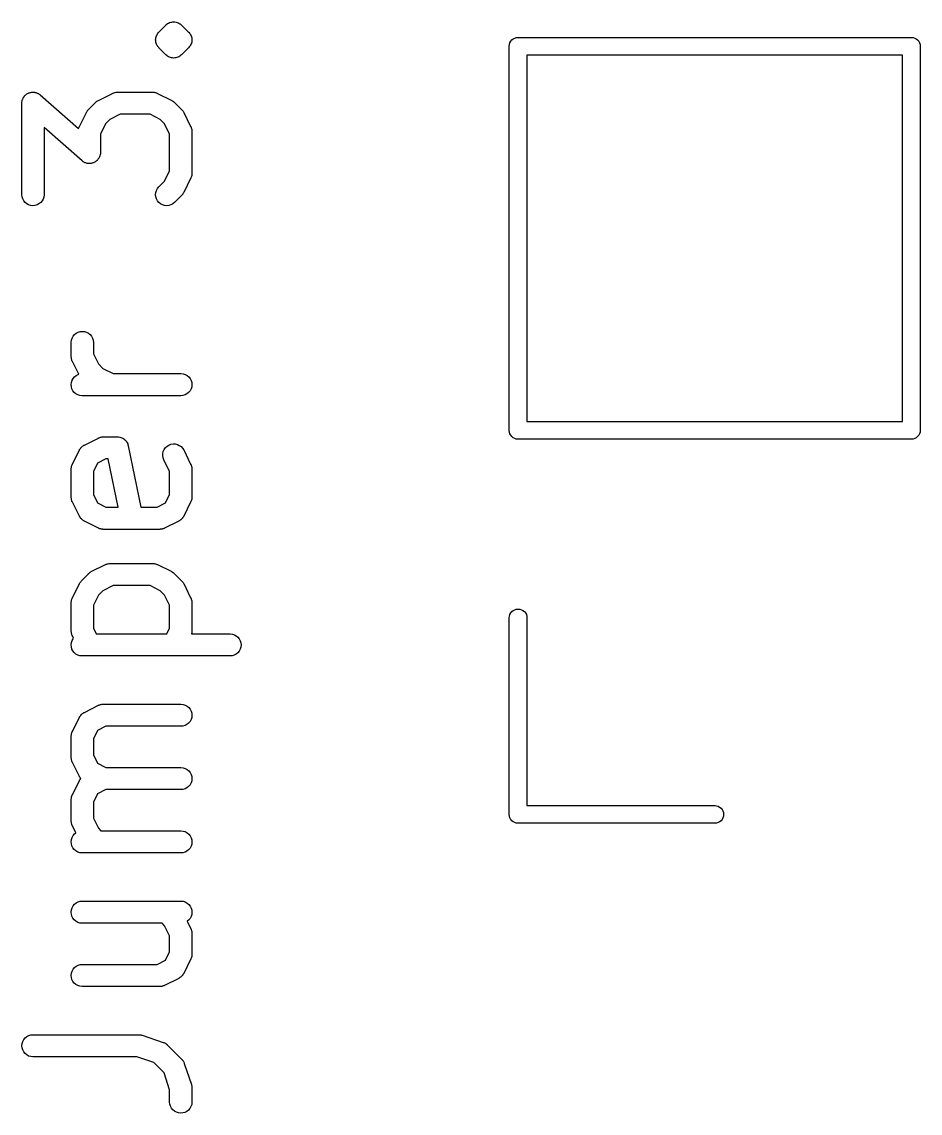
# Model space of a CAD drawing. Extents: x 108.9 to 171.3, y -114.4 to -56.8.
# Drawn here: x 122.06 to 128.14, y -75.74 to -68.35 of the extents above; entities that cross this region are included whole.
import ezdxf

# ---------------------------------------------------------------- set-up
doc = ezdxf.new("R2010")
doc.units = 0
doc.header["$MEASUREMENT"] = 0
doc.layers.add('BLACK', color=7, linetype='CONTINUOUS')

msp = doc.modelspace()

# ---------------------------------------------------------------- linework, layer by layer
at = {"layer": 'BLACK', "linetype": 'CONTINUOUS'}
for p, q in [((122.986, -68.4241), (123.034, -68.3765)), ((123.034, -68.3758), (123.04, -68.3714)), ((123.034, -68.3761), (123.034, -68.3758)), ((123.034, -68.3765), (123.034, -68.3761)), ((123.034, -68.3761), (123.034, -68.3761)), ((123.034, -68.3761), (123.034, -68.3761)), ((123.04, -68.3714), (123.045, -68.3669)), ((123.045, -68.3669), (123.046, -68.3668)), ((123.046, -68.3666), (123.052, -68.3634)), ((123.046, -68.3668), (123.046, -68.3666)), ((123.052, -68.3634), (123.058, -68.3601)), ((123.058, -68.3601), (123.059, -68.36)), ((123.059, -68.3599), (123.066, -68.3579)), ((123.059, -68.36), (123.059, -68.3599)), ((123.066, -68.3579), (123.072, -68.3559)), ((123.072, -68.3559), (123.073, -68.3559)), ((123.073, -68.3558), (123.08, -68.3552)), ((123.073, -68.3559), (123.073, -68.3558)), ((123.08, -68.3552), (123.087, -68.3545)), ((123.087, -68.3546), (123.088, -68.3545)), ((123.087, -68.3545), (123.087, -68.3546)), ((123.088, -68.3545), (123.094, -68.3553)), ((123.094, -68.3553), (123.102, -68.356)), ((123.102, -68.356), (123.102, -68.3561)), ((123.102, -68.3561), (123.102, -68.3561)), ((123.102, -68.3561), (123.109, -68.3582)), ((123.109, -68.3582), (123.116, -68.3603)), ((123.116, -68.3603), (123.116, -68.3604)), ((123.116, -68.3604), (123.116, -68.3605)), ((123.116, -68.3605), (123.122, -68.3638)), ((123.122, -68.3638), (123.128, -68.3672)), ((123.128, -68.3672), (123.129, -68.3674)), ((123.129, -68.3674), (123.129, -68.3675)), ((123.129, -68.3675), (123.134, -68.372)), ((123.134, -68.372), (123.14, -68.3765)), ((123.14, -68.3765), (123.187, -68.4241)), ((122.964, -68.4764), (122.965, -68.4693)), ((122.964, -68.4765), (122.964, -68.4764)), ((122.964, -68.4766), (122.964, -68.4765)), ((122.964, -68.4767), (122.964, -68.4766)), ((122.964, -68.4769), (122.964, -68.4767)), ((122.965, -68.4839), (122.964, -68.4769)), ((122.965, -68.4693), (122.966, -68.4623)), ((122.965, -68.4909), (122.965, -68.4839)), ((122.966, -68.4618), (122.968, -68.4551)), ((122.966, -68.4619), (122.966, -68.4618)), ((122.966, -68.4621), (122.966, -68.4619)), ((122.966, -68.4622), (122.966, -68.4621)), ((122.966, -68.4623), (122.966, -68.4622)), ((122.968, -68.4551), (122.97, -68.4483)), ((122.97, -68.4478), (122.974, -68.4416)), ((122.97, -68.448), (122.97, -68.4478)), ((122.97, -68.4481), (122.97, -68.448)), ((122.97, -68.4482), (122.97, -68.4481)), ((122.97, -68.4483), (122.97, -68.4482)), ((122.974, -68.4416), (122.977, -68.4354)), ((122.977, -68.435), (122.982, -68.4295)), ((122.977, -68.4351), (122.977, -68.435)), ((122.977, -68.4352), (122.977, -68.4351)), ((122.977, -68.4353), (122.977, -68.4352)), ((122.977, -68.4354), (122.977, -68.4353)), ((122.982, -68.4295), (122.986, -68.4241)), ((123.187, -68.4241), (123.188, -68.4245)), ((123.188, -68.4245), (123.188, -68.4245)), ((123.188, -68.4245), (123.188, -68.4245)), ((123.188, -68.4245), (123.188, -68.4247)), ((123.188, -68.4247), (123.188, -68.4247)), ((123.188, -68.4247), (123.188, -68.4247)), ((123.188, -68.4247), (123.188, -68.4249)), ((123.188, -68.4249), (123.193, -68.4304)), ((123.193, -68.4304), (123.197, -68.4359)), ((123.197, -68.4359), (123.197, -68.436)), ((123.197, -68.436), (123.197, -68.4361)), ((123.197, -68.4361), (123.197, -68.4362)), ((123.197, -68.4362), (123.197, -68.4363)), ((123.197, -68.4363), (123.201, -68.4426)), ((123.201, -68.4426), (123.204, -68.4488)), ((123.204, -68.4488), (123.204, -68.4489)), ((123.204, -68.4489), (123.204, -68.449)), ((123.204, -68.449), (123.204, -68.4492)), ((123.204, -68.4492), (123.204, -68.4493)), ((123.204, -68.4493), (123.206, -68.4561)), ((123.206, -68.4561), (123.208, -68.4628)), ((123.208, -68.4628), (123.208, -68.463)), ((123.208, -68.463), (123.208, -68.4631)), ((123.208, -68.4631), (123.208, -68.4632)), ((123.208, -68.4632), (123.208, -68.4633)), ((123.208, -68.4633), (123.209, -68.4704)), ((123.209, -68.4848), (123.208, -68.492)), ((123.209, -68.4704), (123.209, -68.4774)), ((123.209, -68.4774), (123.209, -68.4775)), ((123.209, -68.4775), (123.209, -68.4777)), ((123.209, -68.4777), (123.209, -68.4778)), ((123.209, -68.4778), (123.209, -68.4779)), ((123.209, -68.4779), (123.209, -68.4848)), ((125.36, -68.4969), (125.366, -68.4865)), ((125.366, -68.4865), (125.373, -68.4774)), ((125.373, -68.4774), (125.383, -68.4699)), ((125.383, -68.4699), (125.393, -68.4643)), ((125.393, -68.4643), (125.404, -68.4609)), ((125.404, -68.4609), (125.413, -68.46)), ((125.413, -68.46), (125.416, -68.4597)), ((125.413, -68.46), (125.413, -68.46)), ((125.416, -68.4597), (125.419, -68.46)), ((125.419, -68.46), (128.073, -68.46)), ((128.073, -68.46), (128.076, -68.4597)), ((128.076, -68.4597), (128.079, -68.46)), ((128.079, -68.46), (128.088, -68.4609)), ((128.088, -68.4609), (128.099, -68.4643)), ((128.099, -68.4643), (128.109, -68.4699)), ((128.109, -68.4699), (128.119, -68.4774)), ((128.119, -68.4774), (128.126, -68.4865)), ((128.126, -68.4865), (128.132, -68.4969)), ((122.965, -68.4911), (122.965, -68.4909)), ((122.965, -68.4912), (122.965, -68.4911)), ((122.966, -68.4913), (122.965, -68.4912)), ((122.966, -68.4915), (122.966, -68.4913)), ((122.968, -68.4982), (122.966, -68.4915)), ((122.97, -68.505), (122.968, -68.4982)), ((122.97, -68.5051), (122.97, -68.505)), ((122.97, -68.5052), (122.97, -68.5051)), ((122.97, -68.5054), (122.97, -68.5052)), ((122.97, -68.5055), (122.97, -68.5054)), ((122.973, -68.5118), (122.97, -68.5055)), ((122.976, -68.518), (122.973, -68.5118)), ((122.976, -68.5181), (122.976, -68.518)), ((122.976, -68.5182), (122.976, -68.5181)), ((122.976, -68.5183), (122.976, -68.5182)), ((122.977, -68.5184), (122.976, -68.5183)), ((122.981, -68.5239), (122.977, -68.5184)), ((122.985, -68.5294), (122.981, -68.5239)), ((122.986, -68.5296), (122.985, -68.5294)), ((122.986, -68.5298), (122.986, -68.5296)), ((122.986, -68.5296), (122.986, -68.5296)), ((122.986, -68.5296), (122.986, -68.5296)), ((122.986, -68.5302), (122.986, -68.5298)), ((122.986, -68.5298), (122.986, -68.5298)), ((122.986, -68.5298), (122.986, -68.5298)), ((123.034, -68.5778), (122.986, -68.5302)), ((123.187, -68.5302), (123.14, -68.5778)), ((123.192, -68.5247), (123.187, -68.5302)), ((123.196, -68.5193), (123.192, -68.5247)), ((123.197, -68.5191), (123.196, -68.5192)), ((123.196, -68.5192), (123.196, -68.5193)), ((123.2, -68.5126), (123.197, -68.5189)), ((123.197, -68.5189), (123.197, -68.519)), ((123.197, -68.519), (123.197, -68.5191)), ((123.203, -68.5064), (123.2, -68.5126)), ((123.204, -68.5062), (123.203, -68.5063)), ((123.203, -68.5063), (123.203, -68.5064)), ((123.206, -68.4992), (123.204, -68.506)), ((123.204, -68.506), (123.204, -68.5061)), ((123.204, -68.5061), (123.204, -68.5062)), ((123.208, -68.4925), (123.206, -68.499)), ((123.206, -68.499), (123.206, -68.4992)), ((123.208, -68.492), (123.208, -68.4921)), ((123.208, -68.4921), (123.208, -68.4922)), ((123.208, -68.4922), (123.208, -68.4924)), ((123.208, -68.4924), (123.208, -68.4925)), ((125.356, -68.52), (125.357, -68.5082)), ((125.356, -68.523), (125.356, -68.52)), ((125.356, -71.1171), (125.356, -68.523)), ((125.357, -68.5082), (125.36, -68.4969)), ((128.132, -68.4969), (128.135, -68.5082)), ((128.135, -68.5082), (128.136, -68.52)), ((128.136, -68.52), (128.136, -68.5229)), ((128.136, -68.5229), (128.136, -71.1171)), ((123.039, -68.5823), (123.034, -68.5778)), ((123.045, -68.5868), (123.039, -68.5823)), ((123.045, -68.5869), (123.045, -68.5868)), ((123.045, -68.5871), (123.045, -68.5869)), ((123.051, -68.5904), (123.045, -68.5871)), ((123.057, -68.5938), (123.051, -68.5904)), ((123.058, -68.5939), (123.057, -68.5938)), ((123.058, -68.594), (123.058, -68.5939)), ((123.065, -68.5961), (123.058, -68.594)), ((123.071, -68.5982), (123.065, -68.5961)), ((123.072, -68.5982), (123.071, -68.5982)), ((123.072, -68.5983), (123.072, -68.5982)), ((123.079, -68.599), (123.072, -68.5983)), ((123.086, -68.5998), (123.079, -68.599)), ((123.093, -68.5991), (123.086, -68.5998)), ((123.086, -68.5998), (123.086, -68.5997)), ((123.086, -68.5997), (123.086, -68.5998)), ((123.101, -68.5985), (123.093, -68.5991)), ((123.108, -68.5964), (123.101, -68.5984)), ((123.101, -68.5984), (123.101, -68.5984)), ((123.101, -68.5984), (123.101, -68.5985)), ((123.115, -68.5944), (123.108, -68.5964)), ((123.121, -68.5909), (123.115, -68.5942)), ((123.115, -68.5942), (123.115, -68.5943)), ((123.115, -68.5943), (123.115, -68.5944)), ((123.128, -68.5877), (123.121, -68.5909)), ((123.133, -68.583), (123.128, -68.5874)), ((123.128, -68.5874), (123.128, -68.5875)), ((123.128, -68.5875), (123.128, -68.5877)), ((123.139, -68.5785), (123.133, -68.583)), ((123.14, -68.5778), (123.139, -68.5782)), ((123.139, -68.5782), (123.139, -68.5782)), ((123.139, -68.5782), (123.139, -68.5782)), ((123.139, -68.5782), (123.139, -68.5785)), ((125.476, -68.58), (125.476, -71.06)), ((128.016, -68.58), (125.476, -68.58)), ((128.016, -71.06), (128.016, -68.58)), ((122.076, -68.8597), (122.078, -68.8559)), ((122.078, -68.8559), (122.08, -68.8541)), ((122.08, -68.8541), (122.082, -68.8521)), ((122.082, -68.8521), (122.086, -68.8492)), ((122.086, -68.8492), (122.089, -68.846)), ((122.089, -68.846), (122.091, -68.8446)), ((122.091, -68.8446), (122.093, -68.843)), ((122.093, -68.843), (122.097, -68.8408)), ((122.097, -68.8408), (122.101, -68.8383)), ((122.101, -68.8383), (122.104, -68.8374)), ((122.104, -68.8374), (122.106, -68.8362)), ((122.106, -68.8362), (122.111, -68.8348)), ((122.111, -68.8348), (122.115, -68.8332)), ((122.115, -68.8332), (122.118, -68.8328)), ((122.118, -68.8328), (122.12, -68.832)), ((122.12, -68.832), (122.125, -68.8316)), ((122.125, -68.8316), (122.13, -68.8309)), ((122.13, -68.8309), (122.132, -68.831)), ((122.132, -68.831), (122.135, -68.8307)), ((122.135, -68.8307), (122.14, -68.8312)), ((122.14, -68.8312), (122.144, -68.8314)), ((122.144, -68.8314), (122.147, -68.832)), ((122.147, -68.832), (122.149, -68.8322)), ((122.149, -68.8322), (122.154, -68.8336)), ((122.154, -68.8336), (122.159, -68.8347)), ((122.159, -68.8347), (122.161, -68.8358)), ((122.161, -68.8358), (122.163, -68.8366)), ((122.163, -68.8366), (122.168, -68.8388)), ((122.168, -68.8388), (122.172, -68.8408)), ((122.172, -68.8408), (122.174, -68.8423)), ((122.174, -68.8423), (122.176, -68.8435)), ((122.176, -68.8435), (122.18, -68.8465)), ((122.18, -68.8465), (122.184, -68.8493)), ((122.184, -68.8493), (122.443, -69.0762)), ((122.577, -68.8863), (122.672, -68.8386)), ((122.672, -68.8386), (122.673, -68.8382)), ((122.673, -68.8382), (122.675, -68.8374)), ((122.675, -68.8374), (122.677, -68.8364)), ((122.677, -68.8364), (122.682, -68.8349)), ((122.682, -68.8349), (122.687, -68.8331)), ((122.687, -68.8331), (122.689, -68.8328)), ((122.689, -68.8328), (122.691, -68.8321)), ((122.691, -68.8321), (122.696, -68.8316)), ((122.696, -68.8316), (122.701, -68.8308)), ((122.701, -68.8308), (122.704, -68.8309)), ((122.704, -68.8309), (122.706, -68.8307)), ((122.706, -68.8307), (122.944, -68.8307)), ((122.944, -68.8307), (122.945, -68.8307)), ((122.945, -68.8307), (122.947, -68.831)), ((122.947, -68.831), (122.949, -68.8309)), ((122.949, -68.8309), (122.954, -68.8318)), ((122.954, -68.8318), (122.959, -68.8324)), ((122.959, -68.8324), (122.962, -68.833)), ((122.962, -68.833), (122.964, -68.8334)), ((122.964, -68.8334), (122.969, -68.8352)), ((122.969, -68.8352), (122.973, -68.8368)), ((122.973, -68.8368), (122.975, -68.8378)), ((122.975, -68.8378), (122.977, -68.8386)), ((122.977, -68.8386), (123.073, -68.8863)), ((122.059, -68.9047), (122.06, -68.9)), ((122.059, -68.9057), (122.059, -68.9047)), ((122.059, -69.5248), (122.059, -68.9057)), ((122.06, -68.8953), (122.061, -68.8927)), ((122.06, -68.9), (122.06, -68.8953)), ((122.061, -68.8901), (122.062, -68.8856)), ((122.061, -68.8927), (122.061, -68.8901)), ((122.062, -68.8856), (122.064, -68.8811)), ((122.064, -68.8811), (122.065, -68.8787)), ((122.065, -68.8762), (122.068, -68.8721)), ((122.065, -68.8787), (122.065, -68.8762)), ((122.068, -68.8721), (122.07, -68.8678)), ((122.07, -68.8678), (122.071, -68.8656)), ((122.071, -68.8656), (122.072, -68.8633)), ((122.072, -68.8633), (122.076, -68.8597)), ((122.51, -68.9479), (122.558, -68.9003)), ((122.558, -68.8996), (122.562, -68.8969)), ((122.558, -68.9003), (122.558, -68.8996)), ((122.562, -68.8969), (122.565, -68.894)), ((122.565, -68.894), (122.567, -68.8924)), ((122.567, -68.8924), (122.57, -68.8904)), ((122.57, -68.8904), (122.573, -68.8885)), ((122.573, -68.8885), (122.577, -68.8863)), ((123.073, -68.8863), (123.074, -68.8867)), ((123.074, -68.8867), (123.077, -68.889)), ((123.077, -68.889), (123.081, -68.891)), ((123.081, -68.891), (123.083, -68.893)), ((123.083, -68.893), (123.086, -68.8947)), ((123.086, -68.8947), (123.089, -68.8976)), ((123.089, -68.8976), (123.092, -68.9003)), ((123.092, -68.9003), (123.14, -68.9479)), ((122.448, -69.0626), (122.496, -68.9674)), ((122.496, -68.9665), (122.499, -68.9629)), ((122.496, -68.9674), (122.496, -68.9665)), ((122.499, -68.9629), (122.501, -68.9592)), ((122.501, -68.9592), (122.503, -68.9568)), ((122.503, -68.9568), (122.504, -68.9542)), ((122.504, -68.9542), (122.507, -68.9512)), ((122.507, -68.9512), (122.51, -68.9479)), ((122.724, -68.9807), (122.655, -69.015)), ((122.926, -68.9807), (122.724, -68.9807)), ((122.995, -69.015), (122.926, -68.9807)), ((123.14, -68.9479), (123.141, -68.9487)), ((123.141, -68.9487), (123.143, -68.952)), ((123.143, -68.952), (123.146, -68.955)), ((123.146, -68.955), (123.148, -68.9577)), ((123.148, -68.9577), (123.15, -68.9601)), ((123.15, -68.9601), (123.152, -68.9638)), ((123.152, -68.9638), (123.154, -68.9674)), ((123.154, -68.9674), (123.201, -69.0626)), ((122.466, -69.2955), (122.209, -69.071)), ((122.209, -69.071), (122.209, -69.5248)), ((122.443, -69.0762), (122.445, -69.0715)), ((122.445, -69.0715), (122.446, -69.0666)), ((122.446, -69.0666), (122.447, -69.0647)), ((122.447, -69.0647), (122.448, -69.0626)), ((122.625, -69.0454), (122.59, -69.1139)), ((122.655, -69.015), (122.625, -69.0454)), ((123.025, -69.0454), (122.995, -69.015)), ((123.059, -69.1139), (123.025, -69.0454)), ((123.201, -69.0626), (123.202, -69.0636)), ((123.202, -69.0636), (123.203, -69.0657)), ((123.203, -69.0657), (123.204, -69.0676)), ((123.204, -69.0676), (123.205, -69.0725)), ((123.205, -69.0725), (123.207, -69.0773)), ((123.207, -69.0773), (123.207, -69.0795)), ((122.59, -69.1139), (122.59, -69.239)), ((123.059, -69.3642), (123.059, -69.1139)), ((123.207, -69.0795), (123.208, -69.0816)), ((123.208, -69.0816), (123.208, -69.0867)), ((123.208, -69.0867), (123.209, -69.0918)), ((123.209, -69.0918), (123.209, -69.094)), ((123.209, -69.094), (123.209, -69.0962)), ((123.209, -69.0962), (123.209, -69.3819)), ((122.47, -69.2982), (122.466, -69.2955)), ((122.473, -69.3012), (122.47, -69.2982)), ((122.558, -69.3002), (122.556, -69.3018)), ((122.561, -69.2988), (122.558, -69.3002)), ((122.564, -69.2956), (122.561, -69.2988)), ((122.568, -69.2926), (122.564, -69.2956)), ((122.569, -69.2906), (122.568, -69.2926)), ((122.571, -69.2888), (122.569, -69.2906)), ((122.574, -69.285), (122.571, -69.2888)), ((122.577, -69.2814), (122.574, -69.285)), ((122.578, -69.2791), (122.577, -69.2814)), ((122.58, -69.277), (122.578, -69.2791)), ((122.582, -69.2727), (122.58, -69.277)), ((122.584, -69.2686), (122.582, -69.2727)), ((122.585, -69.2661), (122.584, -69.2686)), ((122.586, -69.2637), (122.585, -69.2661)), ((122.587, -69.2591), (122.586, -69.2637)), ((122.589, -69.2546), (122.587, -69.2591)), ((122.59, -69.2495), (122.589, -69.252)), ((122.589, -69.252), (122.589, -69.2546)), ((122.59, -69.239), (122.59, -69.2401)), ((122.59, -69.2401), (122.59, -69.2448)), ((122.59, -69.2448), (122.59, -69.2495)), ((122.476, -69.3025), (122.473, -69.3012)), ((122.478, -69.304), (122.476, -69.3025)), ((122.482, -69.306), (122.478, -69.304)), ((122.486, -69.3082), (122.482, -69.306)), ((122.489, -69.309), (122.486, -69.3082)), ((122.491, -69.3101), (122.489, -69.309)), ((122.496, -69.3111), (122.491, -69.3101)), ((122.5, -69.3125), (122.496, -69.3111)), ((122.503, -69.3128), (122.5, -69.3125)), ((122.505, -69.3134), (122.503, -69.3128)), ((122.51, -69.3136), (122.505, -69.3134)), ((122.515, -69.314), (122.51, -69.3136)), ((122.517, -69.3138), (122.515, -69.314)), ((122.52, -69.3139), (122.517, -69.3138)), ((122.525, -69.3131), (122.52, -69.3139)), ((122.529, -69.3127), (122.525, -69.3131)), ((122.532, -69.312), (122.529, -69.3127)), ((122.535, -69.3116), (122.532, -69.312)), ((122.539, -69.3099), (122.535, -69.3116)), ((122.543, -69.3086), (122.539, -69.3099)), ((122.546, -69.3074), (122.543, -69.3086)), ((122.548, -69.3064), (122.546, -69.3074)), ((122.552, -69.304), (122.548, -69.3064)), ((122.556, -69.3018), (122.552, -69.304)), ((123.025, -69.4327), (123.059, -69.3642)), ((122.986, -69.4717), (123.025, -69.4327)), ((123.201, -69.4154), (123.154, -69.5107)), ((123.202, -69.4134), (123.201, -69.4154)), ((123.203, -69.4115), (123.202, -69.4134)), ((123.205, -69.4066), (123.203, -69.4115)), ((123.207, -69.4018), (123.205, -69.4066)), ((123.208, -69.3975), (123.207, -69.3996)), ((123.207, -69.3996), (123.207, -69.4018)), ((123.209, -69.3874), (123.208, -69.3924)), ((123.208, -69.3924), (123.208, -69.3975)), ((123.209, -69.3819), (123.209, -69.383)), ((123.209, -69.383), (123.209, -69.3851)), ((123.209, -69.3851), (123.209, -69.3874)), ((122.964, -69.5245), (122.966, -69.5099)), ((122.966, -69.5099), (122.97, -69.4959)), ((122.97, -69.4959), (122.977, -69.483)), ((122.977, -69.483), (122.986, -69.4717)), ((123.147, -69.5213), (123.145, -69.5239)), ((123.149, -69.5189), (123.147, -69.5213)), ((123.151, -69.5152), (123.149, -69.5189)), ((123.153, -69.5116), (123.151, -69.5152)), ((123.154, -69.5107), (123.153, -69.5116)), ((122.061, -69.5393), (122.059, -69.5248)), ((122.065, -69.5533), (122.061, -69.5393)), ((122.072, -69.5663), (122.065, -69.5533)), ((122.081, -69.5776), (122.072, -69.5663)), ((122.092, -69.5869), (122.081, -69.5776)), ((122.105, -69.5939), (122.092, -69.5869)), ((122.119, -69.5982), (122.105, -69.5939)), ((122.162, -69.5943), (122.148, -69.5984)), ((122.175, -69.5875), (122.162, -69.5943)), ((122.187, -69.5783), (122.175, -69.5875)), ((122.196, -69.5671), (122.187, -69.5783)), ((122.203, -69.5543), (122.196, -69.5671)), ((122.208, -69.5404), (122.203, -69.5543)), ((122.209, -69.5258), (122.208, -69.5404)), ((122.209, -69.5248), (122.209, -69.5258)), ((122.966, -69.5391), (122.964, -69.5245)), ((122.97, -69.5531), (122.966, -69.5391)), ((122.977, -69.566), (122.97, -69.5531)), ((122.986, -69.5774), (122.977, -69.566)), ((122.997, -69.5868), (122.986, -69.5774)), ((123.01, -69.5938), (122.997, -69.5868)), ((123.024, -69.5982), (123.01, -69.5938)), ((123.067, -69.5944), (123.053, -69.5985)), ((123.08, -69.5877), (123.067, -69.5944)), ((123.091, -69.5785), (123.08, -69.5877)), ((123.092, -69.5778), (123.091, -69.5785)), ((123.14, -69.5302), (123.092, -69.5778)), ((123.142, -69.5269), (123.14, -69.5302)), ((123.145, -69.5239), (123.142, -69.5269)), ((122.134, -69.5998), (122.119, -69.5982)), ((122.148, -69.5984), (122.134, -69.5998)), ((123.038, -69.5998), (123.024, -69.5982)), ((123.053, -69.5985), (123.038, -69.5998)), ((122.399, -70.4952), (122.406, -70.4824)), ((122.406, -70.4824), (122.415, -70.4712)), ((122.415, -70.4712), (122.427, -70.462)), ((122.427, -70.462), (122.44, -70.4552)), ((122.44, -70.4552), (122.454, -70.4511)), ((122.454, -70.4511), (122.468, -70.4498)), ((122.468, -70.4498), (122.483, -70.4513)), ((122.483, -70.4513), (122.497, -70.4556)), ((122.497, -70.4556), (122.51, -70.4626)), ((122.51, -70.4626), (122.521, -70.4719)), ((122.521, -70.4719), (122.53, -70.4833)), ((122.393, -70.5237), (122.394, -70.5092)), ((122.393, -70.5248), (122.393, -70.5237)), ((122.393, -70.62), (122.393, -70.5248)), ((122.394, -70.5092), (122.399, -70.4952)), ((122.53, -70.4833), (122.537, -70.4962)), ((122.537, -70.4962), (122.541, -70.5102)), ((122.541, -70.5102), (122.543, -70.5248)), ((122.543, -70.5248), (122.543, -70.6023)), ((122.393, -70.6222), (122.393, -70.62)), ((122.393, -70.6244), (122.393, -70.6222)), ((122.394, -70.6295), (122.393, -70.6244)), ((122.394, -70.6346), (122.394, -70.6295)), ((122.543, -70.6023), (122.577, -70.6708)), ((122.395, -70.6367), (122.394, -70.6346)), ((122.395, -70.6389), (122.395, -70.6367)), ((122.397, -70.6437), (122.395, -70.6389)), ((122.398, -70.6486), (122.397, -70.6437)), ((122.399, -70.6505), (122.398, -70.6486)), ((122.4, -70.6526), (122.399, -70.6505)), ((122.401, -70.6535), (122.4, -70.6526)), ((122.444, -70.7397), (122.401, -70.6535)), ((122.577, -70.6708), (122.607, -70.7012)), ((122.607, -70.7012), (122.676, -70.7355)), ((122.399, -70.7814), (122.406, -70.7685)), ((122.406, -70.7685), (122.415, -70.7573)), ((122.415, -70.7573), (122.426, -70.748)), ((122.426, -70.748), (122.439, -70.7411)), ((122.439, -70.7411), (122.444, -70.7397)), ((122.676, -70.7355), (123.134, -70.7355)), ((123.134, -70.7355), (123.135, -70.7355)), ((123.135, -70.7355), (123.15, -70.7371)), ((123.15, -70.7371), (123.164, -70.7415)), ((123.164, -70.7415), (123.177, -70.7486)), ((123.177, -70.7486), (123.188, -70.758)), ((123.188, -70.758), (123.197, -70.7694)), ((123.197, -70.7694), (123.204, -70.7824)), ((122.393, -70.81), (122.394, -70.7954)), ((122.394, -70.8245), (122.393, -70.81)), ((122.394, -70.7954), (122.399, -70.7814)), ((122.398, -70.8386), (122.394, -70.8245)), ((122.405, -70.8515), (122.398, -70.8386)), ((122.414, -70.863), (122.405, -70.8515)), ((123.204, -70.8395), (123.197, -70.8524)), ((123.204, -70.7824), (123.208, -70.7964)), ((123.208, -70.8256), (123.204, -70.8395)), ((123.208, -70.7964), (123.209, -70.811)), ((123.209, -70.811), (123.208, -70.8256)), ((122.425, -70.8724), (122.414, -70.863)), ((122.438, -70.8794), (122.425, -70.8724)), ((122.452, -70.8838), (122.438, -70.8794)), ((122.467, -70.8855), (122.452, -70.8838)), ((122.468, -70.8855), (122.467, -70.8855)), ((123.134, -70.8855), (122.468, -70.8855)), ((123.149, -70.884), (123.134, -70.8855)), ((123.163, -70.8798), (123.149, -70.884)), ((123.176, -70.8729), (123.163, -70.8798)), ((123.187, -70.8637), (123.176, -70.8729)), ((123.197, -70.8524), (123.187, -70.8637)), ((125.476, -71.06), (128.016, -71.06)), ((125.356, -71.12), (125.356, -71.1171)), ((125.357, -71.1318), (125.356, -71.12)), ((125.36, -71.1431), (125.357, -71.1318)), ((125.364, -71.1508), (125.36, -71.1431)), ((128.132, -71.1431), (128.126, -71.1535)), ((128.135, -71.1318), (128.132, -71.1431)), ((128.136, -71.125), (128.135, -71.1318)), ((128.136, -71.1171), (128.136, -71.12)), ((128.136, -71.12), (128.136, -71.1229)), ((128.136, -71.1229), (128.136, -71.1229)), ((128.136, -71.1229), (128.136, -71.125)), ((122.474, -71.2243), (122.479, -71.2211)), ((122.479, -71.2211), (122.48, -71.2204)), ((122.48, -71.2204), (122.482, -71.2196)), ((122.482, -71.2196), (122.577, -71.172)), ((122.577, -71.172), (122.578, -71.1715)), ((122.578, -71.1715), (122.58, -71.1707)), ((122.58, -71.1707), (122.582, -71.1697)), ((122.582, -71.1697), (122.587, -71.1682)), ((122.587, -71.1682), (122.592, -71.1665)), ((122.592, -71.1665), (122.594, -71.1661)), ((122.594, -71.1661), (122.596, -71.1655)), ((122.596, -71.1655), (122.601, -71.165)), ((122.601, -71.165), (122.606, -71.1642)), ((122.606, -71.1642), (122.608, -71.1643)), ((122.608, -71.1643), (122.611, -71.164)), ((122.611, -71.164), (122.706, -71.164)), ((122.706, -71.164), (122.706, -71.164)), ((122.706, -71.164), (122.706, -71.1641)), ((122.706, -71.164), (122.706, -71.164)), ((122.706, -71.1641), (122.707, -71.1641)), ((122.707, -71.1641), (122.714, -71.1648)), ((122.714, -71.1648), (122.721, -71.1655)), ((122.721, -71.1655), (122.721, -71.1656)), ((122.721, -71.1656), (122.721, -71.1657)), ((122.721, -71.1657), (122.728, -71.1678)), ((122.728, -71.1678), (122.735, -71.1699)), ((122.735, -71.1699), (122.735, -71.17)), ((122.735, -71.17), (122.735, -71.1701)), ((122.735, -71.1701), (122.742, -71.1735)), ((122.742, -71.1735), (122.748, -71.1768)), ((122.748, -71.1768), (122.748, -71.177)), ((122.748, -71.177), (122.748, -71.1772)), ((122.748, -71.1772), (122.754, -71.1817)), ((122.754, -71.1817), (122.759, -71.1861)), ((122.759, -71.1861), (122.759, -71.1864)), ((122.759, -71.1864), (122.759, -71.1866)), ((122.759, -71.1866), (122.764, -71.192)), ((122.764, -71.192), (122.768, -71.1974)), ((122.768, -71.1974), (122.768, -71.1977)), ((122.768, -71.1977), (122.769, -71.198)), ((122.769, -71.198), (122.772, -71.2041)), ((122.772, -71.2041), (122.775, -71.2103)), ((122.775, -71.2103), (122.775, -71.2107)), ((122.775, -71.2107), (122.775, -71.211)), ((122.775, -71.211), (122.777, -71.2176)), ((122.777, -71.2176), (122.779, -71.2243)), ((123.041, -71.2271), (123.054, -71.2194)), ((123.054, -71.2194), (123.067, -71.2142)), ((123.067, -71.2142), (123.082, -71.2118)), ((123.082, -71.2118), (123.096, -71.2123)), ((123.096, -71.2123), (123.111, -71.2156)), ((123.111, -71.2156), (123.124, -71.2216)), ((125.366, -71.1535), (125.364, -71.1508)), ((125.373, -71.1626), (125.366, -71.1535)), ((125.383, -71.1701), (125.373, -71.1626)), ((125.393, -71.1757), (125.383, -71.1701)), ((125.404, -71.1791), (125.393, -71.1757)), ((125.416, -71.1803), (125.404, -71.1791)), ((125.419, -71.18), (125.416, -71.1803)), ((128.073, -71.18), (125.419, -71.18)), ((128.076, -71.1803), (128.073, -71.18)), ((128.079, -71.18), (128.076, -71.1803)), ((128.088, -71.1791), (128.079, -71.18)), ((128.079, -71.18), (128.079, -71.18)), ((128.099, -71.1757), (128.088, -71.1791)), ((128.109, -71.1701), (128.099, -71.1757)), ((128.119, -71.1626), (128.109, -71.1701)), ((128.126, -71.1535), (128.119, -71.1626)), ((122.401, -71.3484), (122.448, -71.2531)), ((122.448, -71.2531), (122.449, -71.2522)), ((122.449, -71.2522), (122.45, -71.2508)), ((122.45, -71.2494), (122.454, -71.2447)), ((122.45, -71.2508), (122.45, -71.2494)), ((122.454, -71.2447), (122.457, -71.2399)), ((122.457, -71.2399), (122.458, -71.2387)), ((122.458, -71.2387), (122.459, -71.2374)), ((122.459, -71.2374), (122.463, -71.2335)), ((122.463, -71.2335), (122.467, -71.2294)), ((122.467, -71.2294), (122.468, -71.2285)), ((122.468, -71.2285), (122.469, -71.2274)), ((122.469, -71.2274), (122.474, -71.2243)), ((122.779, -71.2243), (122.863, -71.6402)), ((123.012, -71.2764), (123.016, -71.2622)), ((123.012, -71.2911), (123.012, -71.2764)), ((123.014, -71.3055), (123.012, -71.2911)), ((123.016, -71.2622), (123.022, -71.2489)), ((123.022, -71.2489), (123.031, -71.237)), ((123.031, -71.237), (123.041, -71.2271)), ((123.124, -71.2216), (123.136, -71.2301)), ((123.136, -71.2301), (123.146, -71.2407)), ((123.146, -71.2407), (123.154, -71.2531)), ((123.154, -71.2531), (123.201, -71.3484)), ((122.394, -71.3663), (122.395, -71.3642)), ((122.394, -71.3714), (122.394, -71.3663)), ((122.395, -71.362), (122.397, -71.3572)), ((122.395, -71.3642), (122.395, -71.362)), ((122.397, -71.3572), (122.399, -71.3524)), ((122.399, -71.3524), (122.4, -71.3504)), ((122.4, -71.3504), (122.401, -71.3484)), ((122.571, -71.3426), (122.543, -71.3996)), ((122.628, -71.314), (122.571, -71.3426)), ((122.644, -71.314), (122.628, -71.314)), ((122.71, -71.6402), (122.644, -71.314)), ((123.019, -71.3193), (123.014, -71.3055)), ((123.02, -71.3202), (123.019, -71.3193)), ((123.059, -71.3996), (123.02, -71.3202)), ((123.201, -71.3484), (123.202, -71.3493)), ((123.202, -71.3493), (123.203, -71.3514)), ((123.203, -71.3514), (123.204, -71.3533)), ((123.204, -71.3533), (123.205, -71.3582)), ((123.205, -71.3582), (123.207, -71.363)), ((123.207, -71.363), (123.207, -71.3652)), ((123.207, -71.3652), (123.208, -71.3673)), ((123.208, -71.3673), (123.208, -71.3724)), ((122.393, -71.3765), (122.394, -71.3714)), ((122.393, -71.3787), (122.393, -71.3765)), ((122.393, -71.3809), (122.393, -71.3787)), ((122.393, -71.3819), (122.393, -71.3809)), ((122.393, -71.5724), (122.393, -71.3819)), ((122.543, -71.3996), (122.543, -71.5547)), ((123.059, -71.5547), (123.059, -71.3996)), ((123.208, -71.3724), (123.209, -71.3775)), ((123.209, -71.3775), (123.209, -71.3797)), ((123.209, -71.3797), (123.209, -71.3819)), ((123.209, -71.3819), (123.209, -71.5724)), ((122.393, -71.5746), (122.393, -71.5724)), ((122.393, -71.5768), (122.393, -71.5746)), ((122.394, -71.5818), (122.393, -71.5768)), ((122.394, -71.5869), (122.394, -71.5818)), ((122.395, -71.5891), (122.394, -71.5869)), ((122.395, -71.5912), (122.395, -71.5891)), ((122.543, -71.5547), (122.571, -71.6117)), ((123.031, -71.6117), (123.059, -71.5547)), ((123.208, -71.588), (123.207, -71.5901)), ((123.207, -71.5901), (123.207, -71.5923)), ((123.209, -71.5778), (123.208, -71.5829)), ((123.208, -71.5829), (123.208, -71.588)), ((123.209, -71.5724), (123.209, -71.5734)), ((123.209, -71.5734), (123.209, -71.5756)), ((123.209, -71.5756), (123.209, -71.5778)), ((122.397, -71.5961), (122.395, -71.5912)), ((122.398, -71.601), (122.397, -71.5961)), ((122.399, -71.6029), (122.398, -71.601)), ((122.4, -71.605), (122.399, -71.6029)), ((122.401, -71.6059), (122.4, -71.605)), ((122.448, -71.7012), (122.401, -71.6059)), ((122.571, -71.6117), (122.628, -71.6402)), ((122.628, -71.6402), (122.71, -71.6402)), ((122.863, -71.6402), (122.974, -71.6402)), ((122.974, -71.6402), (123.031, -71.6117)), ((123.201, -71.6059), (123.154, -71.7012)), ((123.202, -71.6039), (123.201, -71.6059)), ((123.203, -71.6019), (123.202, -71.6039)), ((123.205, -71.597), (123.203, -71.6019)), ((123.207, -71.5923), (123.205, -71.597)), ((122.449, -71.7025), (122.448, -71.7012)), ((122.45, -71.704), (122.449, -71.7025)), ((122.453, -71.7087), (122.45, -71.704)), ((122.456, -71.7136), (122.453, -71.7087)), ((122.457, -71.7147), (122.456, -71.7136)), ((122.458, -71.7161), (122.457, -71.7147)), ((122.462, -71.72), (122.458, -71.7161)), ((122.466, -71.7242), (122.462, -71.72)), ((122.467, -71.7251), (122.466, -71.7242)), ((122.469, -71.7263), (122.467, -71.7251)), ((122.473, -71.7294), (122.469, -71.7263)), ((122.478, -71.7327), (122.473, -71.7294)), ((122.479, -71.7333), (122.478, -71.7327)), ((122.481, -71.7342), (122.479, -71.7333)), ((122.482, -71.7347), (122.481, -71.7342)), ((122.577, -71.7823), (122.482, -71.7347)), ((123.12, -71.7347), (123.025, -71.7823)), ((123.122, -71.7338), (123.12, -71.7347)), ((123.123, -71.7332), (123.122, -71.7338)), ((123.128, -71.7299), (123.123, -71.7332)), ((123.133, -71.7269), (123.128, -71.7299)), ((123.134, -71.7258), (123.133, -71.7269)), ((123.135, -71.7249), (123.134, -71.7258)), ((123.139, -71.7208), (123.135, -71.7249)), ((123.143, -71.7169), (123.139, -71.7208)), ((123.144, -71.7155), (123.143, -71.7169)), ((123.145, -71.7144), (123.144, -71.7155)), ((123.149, -71.7096), (123.145, -71.7144)), ((123.152, -71.7049), (123.149, -71.7096)), ((123.153, -71.7021), (123.152, -71.7035)), ((123.152, -71.7035), (123.152, -71.7049)), ((123.154, -71.7012), (123.153, -71.7021)), ((122.579, -71.7831), (122.577, -71.7823)), ((122.581, -71.7842), (122.579, -71.7831)), ((122.586, -71.7857), (122.581, -71.7842)), ((122.591, -71.7876), (122.586, -71.7857)), ((122.593, -71.7879), (122.591, -71.7876)), ((122.595, -71.7886), (122.593, -71.7879)), ((122.6, -71.7892), (122.595, -71.7886)), ((122.605, -71.79), (122.6, -71.7892)), ((122.607, -71.79), (122.605, -71.79)), ((122.61, -71.7902), (122.607, -71.79)), ((122.611, -71.7902), (122.61, -71.7902)), ((122.992, -71.7902), (122.611, -71.7902)), ((122.994, -71.79), (122.992, -71.7902)), ((122.996, -71.7901), (122.994, -71.79)), ((123.001, -71.7893), (122.996, -71.7901)), ((123.006, -71.7888), (123.001, -71.7893)), ((123.008, -71.7882), (123.006, -71.7888)), ((123.01, -71.7878), (123.008, -71.7882)), ((123.015, -71.7861), (123.01, -71.7878)), ((123.02, -71.7846), (123.015, -71.7861)), ((123.022, -71.7835), (123.02, -71.7846)), ((123.024, -71.7828), (123.022, -71.7835)), ((123.025, -71.7823), (123.024, -71.7828)), ((122.529, -72.0767), (122.625, -72.0291)), ((122.625, -72.0291), (122.626, -72.0286)), ((122.626, -72.0286), (122.628, -72.0279)), ((122.628, -72.0279), (122.63, -72.0268)), ((122.63, -72.0268), (122.635, -72.0254)), ((122.635, -72.0254), (122.639, -72.0236)), ((122.639, -72.0236), (122.642, -72.0233)), ((122.642, -72.0233), (122.644, -72.0226)), ((122.644, -72.0226), (122.649, -72.0221)), ((122.649, -72.0221), (122.654, -72.0213)), ((122.654, -72.0213), (122.656, -72.0214)), ((122.656, -72.0214), (122.658, -72.0212)), ((122.658, -72.0212), (122.944, -72.0212)), ((122.944, -72.0212), (122.945, -72.0212)), ((122.945, -72.0212), (122.947, -72.0214)), ((122.947, -72.0214), (122.949, -72.0214)), ((122.949, -72.0214), (122.954, -72.0223)), ((122.954, -72.0223), (122.959, -72.0228)), ((122.959, -72.0228), (122.962, -72.0235)), ((122.962, -72.0235), (122.964, -72.0239)), ((122.964, -72.0239), (122.969, -72.0257)), ((122.969, -72.0257), (122.973, -72.0273)), ((122.973, -72.0273), (122.975, -72.0283)), ((122.975, -72.0283), (122.977, -72.0291)), ((122.977, -72.0291), (123.073, -72.0767)), ((122.462, -72.1384), (122.51, -72.0908)), ((122.51, -72.0908), (122.511, -72.09)), ((122.511, -72.09), (122.514, -72.0874)), ((122.514, -72.0874), (122.517, -72.0845)), ((122.517, -72.0845), (122.52, -72.0829)), ((122.52, -72.0829), (122.522, -72.0809)), ((122.522, -72.0809), (122.526, -72.079)), ((122.526, -72.079), (122.529, -72.0767)), ((123.073, -72.0767), (123.074, -72.0772)), ((123.074, -72.0772), (123.077, -72.0795)), ((123.077, -72.0795), (123.081, -72.0815)), ((123.081, -72.0815), (123.083, -72.0835)), ((123.083, -72.0835), (123.086, -72.0852)), ((123.086, -72.0852), (123.089, -72.0881)), ((123.089, -72.0881), (123.092, -72.0908)), ((123.092, -72.0908), (123.14, -72.1384)), ((122.401, -72.2531), (122.448, -72.1579)), ((122.448, -72.1579), (122.449, -72.157)), ((122.449, -72.157), (122.451, -72.1534)), ((122.451, -72.1534), (122.453, -72.1497)), ((122.453, -72.1497), (122.455, -72.1473)), ((122.455, -72.1473), (122.457, -72.1447)), ((122.457, -72.1447), (122.46, -72.1416)), ((122.46, -72.1416), (122.462, -72.1384)), ((122.676, -72.1712), (122.607, -72.2054)), ((122.926, -72.1712), (122.676, -72.1712)), ((122.995, -72.2054), (122.926, -72.1712)), ((123.14, -72.1384), (123.141, -72.1391)), ((123.141, -72.1391), (123.143, -72.1424)), ((123.143, -72.1424), (123.146, -72.1455)), ((123.146, -72.1455), (123.148, -72.1481)), ((123.148, -72.1481), (123.15, -72.1506)), ((123.15, -72.1506), (123.152, -72.1543)), ((123.152, -72.1543), (123.154, -72.1579)), ((123.154, -72.1579), (123.201, -72.2531)), ((122.399, -72.2571), (122.4, -72.2552)), ((122.4, -72.2552), (122.401, -72.2531)), ((122.577, -72.2359), (122.543, -72.3044)), ((122.607, -72.2054), (122.577, -72.2359)), ((123.025, -72.2359), (122.995, -72.2054)), ((123.059, -72.3044), (123.025, -72.2359)), ((123.201, -72.2531), (123.202, -72.2541)), ((123.202, -72.2541), (123.203, -72.2561)), ((122.393, -72.2812), (122.394, -72.2762)), ((122.393, -72.2834), (122.393, -72.2812)), ((122.393, -72.2856), (122.393, -72.2834)), ((122.393, -72.2867), (122.393, -72.2856)), ((122.393, -72.4771), (122.393, -72.2867)), ((122.394, -72.2711), (122.395, -72.269)), ((122.394, -72.2762), (122.394, -72.2711)), ((122.395, -72.2668), (122.397, -72.262)), ((122.395, -72.269), (122.395, -72.2668)), ((122.397, -72.262), (122.399, -72.2571)), ((122.543, -72.3044), (122.543, -72.4594)), ((123.059, -72.4594), (123.059, -72.3044)), ((123.203, -72.2561), (123.204, -72.2581)), ((123.204, -72.2581), (123.205, -72.263)), ((123.205, -72.263), (123.207, -72.2678)), ((123.207, -72.2678), (123.207, -72.27)), ((123.207, -72.27), (123.208, -72.2721)), ((123.208, -72.2721), (123.208, -72.2772)), ((123.208, -72.2772), (123.209, -72.2823)), ((123.209, -72.2823), (123.209, -72.2845)), ((123.209, -72.2845), (123.209, -72.2867)), ((123.209, -72.2867), (123.209, -72.4771)), ((125.356, -72.3871), (125.357, -72.3782)), ((125.356, -73.7171), (125.356, -72.3871)), ((125.357, -72.3782), (125.36, -72.3669)), ((125.36, -72.3669), (125.366, -72.3565)), ((125.366, -72.3565), (125.373, -72.3474)), ((125.373, -72.3474), (125.383, -72.3399)), ((125.383, -72.3399), (125.393, -72.3343)), ((125.393, -72.3343), (125.404, -72.3309)), ((125.404, -72.3309), (125.416, -72.3297)), ((125.416, -72.3297), (125.428, -72.3309)), ((125.428, -72.3309), (125.439, -72.3343)), ((125.439, -72.3343), (125.449, -72.3399)), ((125.449, -72.3399), (125.459, -72.3474)), ((125.459, -72.3474), (125.466, -72.3565)), ((125.466, -72.3565), (125.472, -72.3669)), ((125.472, -72.3669), (125.475, -72.3782)), ((125.475, -72.3782), (125.476, -72.3871)), ((125.476, -72.3871), (125.476, -73.66)), ((122.393, -72.4793), (122.393, -72.4771)), ((122.543, -72.4594), (122.562, -72.4974)), ((123.04, -72.4974), (123.059, -72.4594)), ((123.209, -72.4771), (123.209, -72.4782)), ((122.393, -72.4815), (122.393, -72.4793)), ((122.394, -72.4866), (122.393, -72.4815)), ((122.394, -72.4917), (122.394, -72.4866)), ((122.395, -72.4938), (122.394, -72.4917)), ((122.394, -72.5573), (122.399, -72.5433)), ((122.395, -72.496), (122.395, -72.4938)), ((122.397, -72.5008), (122.395, -72.496)), ((122.398, -72.5057), (122.397, -72.5008)), ((122.399, -72.5077), (122.398, -72.5057)), ((122.4, -72.5097), (122.399, -72.5077)), ((122.399, -72.5433), (122.406, -72.5304)), ((122.401, -72.5107), (122.4, -72.5097)), ((122.409, -72.5267), (122.401, -72.5107)), ((122.406, -72.5304), (122.409, -72.5267)), ((122.562, -72.4974), (123.04, -72.4974)), ((123.208, -72.4927), (123.207, -72.4948)), ((123.207, -72.4948), (123.207, -72.497)), ((123.207, -72.497), (123.207, -72.4974)), ((123.207, -72.4974), (123.468, -72.4974)), ((123.209, -72.4826), (123.208, -72.4876)), ((123.208, -72.4876), (123.208, -72.4927)), ((123.209, -72.4782), (123.209, -72.4804)), ((123.209, -72.4804), (123.209, -72.4826)), ((123.468, -72.4974), (123.469, -72.4974)), ((123.469, -72.4974), (123.483, -72.499)), ((123.483, -72.499), (123.497, -72.5034)), ((123.497, -72.5034), (123.51, -72.5105)), ((123.51, -72.5105), (123.521, -72.5199)), ((123.521, -72.5199), (123.53, -72.5313)), ((123.53, -72.5313), (123.537, -72.5443)), ((123.537, -72.5443), (123.541, -72.5583)), ((122.393, -72.5719), (122.394, -72.5573)), ((122.394, -72.5864), (122.393, -72.5719)), ((122.398, -72.6005), (122.394, -72.5864)), ((122.405, -72.6134), (122.398, -72.6005)), ((122.414, -72.6249), (122.405, -72.6134)), ((122.425, -72.6343), (122.414, -72.6249)), ((123.53, -72.6143), (123.521, -72.6256)), ((123.537, -72.6014), (123.53, -72.6143)), ((123.541, -72.5875), (123.537, -72.6014)), ((123.541, -72.5583), (123.543, -72.5729)), ((123.543, -72.5729), (123.541, -72.5875)), ((122.438, -72.6413), (122.425, -72.6343)), ((122.452, -72.6457), (122.438, -72.6413)), ((122.467, -72.6474), (122.452, -72.6457)), ((122.468, -72.6474), (122.467, -72.6474)), ((123.468, -72.6474), (122.468, -72.6474)), ((123.482, -72.646), (123.468, -72.6474)), ((123.496, -72.6417), (123.482, -72.646)), ((123.509, -72.6348), (123.496, -72.6417)), ((123.521, -72.6256), (123.509, -72.6348)), ((122.482, -73.0291), (122.577, -72.9815)), ((122.577, -72.9815), (122.578, -72.981)), ((122.578, -72.981), (122.58, -72.9803)), ((122.58, -72.9803), (122.582, -72.9792)), ((122.582, -72.9792), (122.587, -72.9777)), ((122.587, -72.9777), (122.592, -72.976)), ((122.592, -72.976), (122.594, -72.9756)), ((122.594, -72.9756), (122.596, -72.975)), ((122.596, -72.975), (122.601, -72.9745)), ((122.601, -72.9745), (122.606, -72.9737)), ((122.606, -72.9737), (122.608, -72.9738)), ((122.608, -72.9738), (122.611, -72.9736)), ((122.611, -72.9736), (123.134, -72.9736)), ((123.134, -72.9736), (123.135, -72.9736)), ((123.135, -72.9736), (123.15, -72.9752)), ((123.15, -72.9752), (123.164, -72.9796)), ((123.164, -72.9796), (123.177, -72.9867)), ((123.177, -72.9867), (123.188, -72.9961)), ((122.401, -73.1579), (122.448, -73.0626)), ((122.448, -73.0626), (122.449, -73.0617)), ((122.449, -73.0617), (122.45, -73.0604)), ((122.45, -73.0589), (122.454, -73.0542)), ((122.45, -73.0604), (122.45, -73.0589)), ((122.454, -73.0542), (122.457, -73.0494)), ((122.457, -73.0494), (122.458, -73.0483)), ((122.458, -73.0483), (122.459, -73.047)), ((122.459, -73.047), (122.463, -73.043)), ((122.463, -73.043), (122.467, -73.0389)), ((122.467, -73.0389), (122.468, -73.038)), ((122.468, -73.038), (122.469, -73.0369)), ((122.469, -73.0369), (122.474, -73.0339)), ((122.474, -73.0339), (122.479, -73.0306)), ((122.479, -73.0306), (122.48, -73.03)), ((122.48, -73.03), (122.482, -73.0291)), ((123.188, -72.9961), (123.197, -73.0075)), ((123.197, -73.0075), (123.204, -73.0205)), ((123.204, -73.0205), (123.208, -73.0345)), ((123.208, -73.0637), (123.204, -73.0776)), ((123.208, -73.0345), (123.209, -73.0491)), ((123.209, -73.0491), (123.208, -73.0637)), ((122.628, -73.1236), (122.571, -73.1521)), ((123.134, -73.1236), (122.628, -73.1236)), ((123.149, -73.1221), (123.134, -73.1236)), ((123.163, -73.1179), (123.149, -73.1221)), ((123.176, -73.111), (123.163, -73.1179)), ((123.187, -73.1018), (123.176, -73.111)), ((123.197, -73.0905), (123.187, -73.1018)), ((123.204, -73.0776), (123.197, -73.0905)), ((122.393, -73.186), (122.394, -73.1809)), ((122.393, -73.1882), (122.393, -73.186)), ((122.393, -73.1904), (122.393, -73.1882)), ((122.393, -73.1914), (122.393, -73.1904)), ((122.393, -73.3343), (122.393, -73.1914)), ((122.394, -73.1758), (122.395, -73.1737)), ((122.394, -73.1809), (122.394, -73.1758)), ((122.395, -73.1716), (122.397, -73.1668)), ((122.395, -73.1737), (122.395, -73.1716)), ((122.397, -73.1668), (122.399, -73.1619)), ((122.399, -73.1619), (122.4, -73.1599)), ((122.4, -73.1599), (122.401, -73.1579)), ((122.571, -73.1521), (122.543, -73.2091)), ((122.543, -73.2091), (122.543, -73.3166)), ((122.393, -73.3365), (122.393, -73.3343)), ((122.393, -73.3387), (122.393, -73.3365)), ((122.394, -73.3437), (122.393, -73.3387)), ((122.394, -73.3489), (122.394, -73.3437)), ((122.395, -73.351), (122.394, -73.3489)), ((122.395, -73.3531), (122.395, -73.351)), ((122.397, -73.358), (122.395, -73.3531)), ((122.398, -73.3629), (122.397, -73.358)), ((122.399, -73.3648), (122.398, -73.3629)), ((122.543, -73.3166), (122.571, -73.3736)), ((122.4, -73.3669), (122.399, -73.3648)), ((122.401, -73.3678), (122.4, -73.3669)), ((122.448, -73.4631), (122.401, -73.3678)), ((122.571, -73.3736), (122.628, -73.4021)), ((122.628, -73.4021), (123.134, -73.4021)), ((123.134, -73.4021), (123.135, -73.4021)), ((123.135, -73.4021), (123.15, -73.4038)), ((123.15, -73.4038), (123.164, -73.4082)), ((123.164, -73.4082), (123.177, -73.4153)), ((123.177, -73.4153), (123.188, -73.4247)), ((123.188, -73.4247), (123.197, -73.4361)), ((123.197, -73.4361), (123.204, -73.449)), ((122.401, -73.5865), (122.448, -73.4912)), ((122.449, -73.4644), (122.448, -73.4631)), ((122.448, -73.4912), (122.449, -73.4903)), ((122.45, -73.4659), (122.449, -73.4644)), ((122.449, -73.4903), (122.45, -73.4889)), ((122.453, -73.4706), (122.45, -73.4659)), ((122.45, -73.4874), (122.454, -73.4828)), ((122.45, -73.4889), (122.45, -73.4874)), ((122.456, -73.4755), (122.453, -73.4706)), ((122.454, -73.4828), (122.457, -73.478)), ((122.457, -73.4766), (122.456, -73.4755)), ((122.458, -73.4772), (122.457, -73.4766)), ((122.457, -73.478), (122.458, -73.4772)), ((123.204, -73.5062), (123.197, -73.5191)), ((123.204, -73.449), (123.208, -73.4631)), ((123.208, -73.4922), (123.204, -73.5062)), ((123.208, -73.4631), (123.209, -73.4777)), ((123.209, -73.4777), (123.208, -73.4922)), ((122.571, -73.5807), (122.543, -73.6377)), ((122.628, -73.5521), (122.571, -73.5807)), ((123.134, -73.5521), (122.628, -73.5521)), ((123.149, -73.5507), (123.134, -73.5521)), ((123.163, -73.5465), (123.149, -73.5507)), ((123.176, -73.5396), (123.163, -73.5465)), ((123.187, -73.5304), (123.176, -73.5396)), ((123.197, -73.5191), (123.187, -73.5304)), ((122.393, -73.6146), (122.394, -73.6095)), ((122.393, -73.6168), (122.393, -73.6146)), ((122.393, -73.619), (122.393, -73.6168)), ((122.393, -73.62), (122.393, -73.619)), ((122.393, -73.7629), (122.393, -73.62)), ((122.394, -73.6044), (122.395, -73.6023)), ((122.394, -73.6095), (122.394, -73.6044)), ((122.395, -73.6001), (122.397, -73.5953)), ((122.395, -73.6023), (122.395, -73.6001)), ((122.397, -73.5953), (122.399, -73.5905)), ((122.399, -73.5905), (122.4, -73.5885)), ((122.4, -73.5885), (122.401, -73.5865)), ((122.543, -73.6377), (122.543, -73.7452)), ((125.356, -73.72), (125.356, -73.7171)), ((125.357, -73.7318), (125.356, -73.72)), ((125.36, -73.7431), (125.357, -73.7318)), ((125.476, -73.66), (126.749, -73.66)), ((126.749, -73.66), (126.758, -73.6609)), ((126.758, -73.6609), (126.769, -73.6643)), ((126.769, -73.6643), (126.779, -73.6699)), ((126.779, -73.6699), (126.789, -73.6774)), ((126.789, -73.6774), (126.796, -73.6865)), ((126.796, -73.6865), (126.802, -73.6969)), ((126.802, -73.6969), (126.805, -73.7082)), ((126.805, -73.7318), (126.802, -73.7431)), ((126.805, -73.7082), (126.806, -73.72)), ((126.806, -73.72), (126.805, -73.7318)), ((122.393, -73.7651), (122.393, -73.7629)), ((122.393, -73.7673), (122.393, -73.7651)), ((122.394, -73.7723), (122.393, -73.7673)), ((122.394, -73.7774), (122.394, -73.7723)), ((122.395, -73.7795), (122.394, -73.7774)), ((122.395, -73.7817), (122.395, -73.7795)), ((122.397, -73.7865), (122.395, -73.7817)), ((122.398, -73.7914), (122.397, -73.7865)), ((122.399, -73.7934), (122.398, -73.7914)), ((122.4, -73.7955), (122.399, -73.7934)), ((122.401, -73.7964), (122.4, -73.7955)), ((122.425, -73.8445), (122.401, -73.7964)), ((122.543, -73.7452), (122.577, -73.8137)), ((125.365, -73.752), (125.36, -73.7431)), ((125.366, -73.7535), (125.365, -73.752)), ((125.373, -73.7626), (125.366, -73.7535)), ((125.383, -73.7701), (125.373, -73.7626)), ((125.393, -73.7757), (125.383, -73.7701)), ((125.404, -73.7791), (125.393, -73.7757)), ((125.416, -73.7803), (125.404, -73.7791)), ((125.419, -73.78), (125.416, -73.7803)), ((126.749, -73.78), (125.419, -73.78)), ((126.758, -73.7791), (126.749, -73.78)), ((126.769, -73.7757), (126.758, -73.7791)), ((126.779, -73.7701), (126.769, -73.7757)), ((126.789, -73.7626), (126.779, -73.7701)), ((126.796, -73.7535), (126.789, -73.7626)), ((126.802, -73.7431), (126.796, -73.7535)), ((122.394, -73.8906), (122.399, -73.8766)), ((122.399, -73.8766), (122.406, -73.8638)), ((122.406, -73.8638), (122.415, -73.8525)), ((122.415, -73.8525), (122.425, -73.8445)), ((122.577, -73.8137), (122.594, -73.8307)), ((122.594, -73.8307), (123.134, -73.8307)), ((123.134, -73.8307), (123.135, -73.8307)), ((123.135, -73.8307), (123.15, -73.8324)), ((123.15, -73.8324), (123.164, -73.8368)), ((123.164, -73.8368), (123.177, -73.8438)), ((123.177, -73.8438), (123.188, -73.8532)), ((123.188, -73.8532), (123.197, -73.8646)), ((123.197, -73.8646), (123.204, -73.8776)), ((123.204, -73.8776), (123.208, -73.8917)), ((122.393, -73.9052), (122.394, -73.8906)), ((122.394, -73.9198), (122.393, -73.9052)), ((122.398, -73.9338), (122.394, -73.9198)), ((122.405, -73.9468), (122.398, -73.9338)), ((122.414, -73.9582), (122.405, -73.9468)), ((123.197, -73.9477), (123.187, -73.9589)), ((123.204, -73.9348), (123.197, -73.9477)), ((123.208, -73.9208), (123.204, -73.9348)), ((123.208, -73.8917), (123.209, -73.9062)), ((123.209, -73.9062), (123.208, -73.9208)), ((122.425, -73.9676), (122.414, -73.9582)), ((122.438, -73.9746), (122.425, -73.9676)), ((122.452, -73.9791), (122.438, -73.9746)), ((122.467, -73.9807), (122.452, -73.9791)), ((122.468, -73.9807), (122.467, -73.9807)), ((123.134, -73.9807), (122.468, -73.9807)), ((123.149, -73.9793), (123.134, -73.9807)), ((123.163, -73.9751), (123.149, -73.9793)), ((123.176, -73.9682), (123.163, -73.9751)), ((123.187, -73.9589), (123.176, -73.9682)), ((122.415, -74.3287), (122.426, -74.3194)), ((122.426, -74.3194), (122.439, -74.3126)), ((122.439, -74.3126), (122.453, -74.3083)), ((122.453, -74.3083), (122.468, -74.3069)), ((122.468, -74.3069), (123.134, -74.3069)), ((123.134, -74.3069), (123.135, -74.3069)), ((123.135, -74.3069), (123.15, -74.3085)), ((123.15, -74.3085), (123.164, -74.313)), ((123.164, -74.313), (123.177, -74.32)), ((123.177, -74.32), (123.188, -74.3294)), ((122.393, -74.3814), (122.394, -74.3668)), ((122.394, -74.396), (122.393, -74.3814)), ((122.394, -74.3668), (122.399, -74.3528)), ((122.398, -74.41), (122.394, -74.396)), ((122.399, -74.3528), (122.406, -74.34)), ((122.406, -74.34), (122.415, -74.3287)), ((123.188, -74.3294), (123.197, -74.3408)), ((123.197, -74.3408), (123.204, -74.3538)), ((123.204, -74.3538), (123.208, -74.3678)), ((123.208, -74.397), (123.204, -74.411)), ((123.208, -74.3678), (123.209, -74.3824)), ((123.209, -74.3824), (123.208, -74.397)), ((122.405, -74.423), (122.398, -74.41)), ((122.414, -74.4344), (122.405, -74.423)), ((122.425, -74.4438), (122.414, -74.4344)), ((122.438, -74.4508), (122.425, -74.4438)), ((122.452, -74.4553), (122.438, -74.4508)), ((122.467, -74.4569), (122.452, -74.4553)), ((122.468, -74.4569), (122.467, -74.4569)), ((123.008, -74.4569), (122.468, -74.4569)), ((123.025, -74.474), (123.008, -74.4569)), ((123.187, -74.4351), (123.177, -74.4431)), ((123.177, -74.4431), (123.201, -74.4912)), ((123.197, -74.4238), (123.187, -74.4351)), ((123.204, -74.411), (123.197, -74.4238)), ((123.059, -74.5425), (123.025, -74.474)), ((123.059, -74.6499), (123.059, -74.5425)), ((123.201, -74.4912), (123.202, -74.4922)), ((123.202, -74.4922), (123.203, -74.4942)), ((123.203, -74.4942), (123.204, -74.4962)), ((123.204, -74.4962), (123.205, -74.5011)), ((123.205, -74.5011), (123.207, -74.5059)), ((123.207, -74.5059), (123.207, -74.5081)), ((123.207, -74.5081), (123.208, -74.5102)), ((123.208, -74.5102), (123.208, -74.5153)), ((123.208, -74.5153), (123.209, -74.5204)), ((123.209, -74.5204), (123.209, -74.5226)), ((123.209, -74.5226), (123.209, -74.5248)), ((123.209, -74.5248), (123.209, -74.6676)), ((123.031, -74.707), (123.059, -74.6499)), ((123.205, -74.6923), (123.203, -74.6972)), ((123.207, -74.6875), (123.205, -74.6923)), ((123.208, -74.6832), (123.207, -74.6853)), ((123.207, -74.6853), (123.207, -74.6875)), ((123.209, -74.6731), (123.208, -74.6781)), ((123.208, -74.6781), (123.208, -74.6832)), ((123.209, -74.6676), (123.209, -74.6687)), ((123.209, -74.6687), (123.209, -74.6709)), ((123.209, -74.6709), (123.209, -74.6731)), ((122.406, -74.7685), (122.415, -74.7573)), ((122.415, -74.7573), (122.426, -74.748)), ((122.426, -74.748), (122.439, -74.7411)), ((122.439, -74.7411), (122.453, -74.7369)), ((122.453, -74.7369), (122.468, -74.7355)), ((122.468, -74.7355), (122.974, -74.7355)), ((122.974, -74.7355), (123.031, -74.707)), ((123.201, -74.7012), (123.154, -74.7964)), ((123.202, -74.6991), (123.201, -74.7012)), ((123.203, -74.6972), (123.202, -74.6991)), ((122.393, -74.81), (122.394, -74.7954)), ((122.394, -74.8245), (122.393, -74.81)), ((122.394, -74.7954), (122.399, -74.7814)), ((122.398, -74.8386), (122.394, -74.8245)), ((122.405, -74.8515), (122.398, -74.8386)), ((122.399, -74.7814), (122.406, -74.7685)), ((123.12, -74.8299), (123.025, -74.8776)), ((123.122, -74.8291), (123.12, -74.8299)), ((123.123, -74.8284), (123.122, -74.8291)), ((123.128, -74.8252), (123.123, -74.8284)), ((123.133, -74.8221), (123.128, -74.8252)), ((123.134, -74.821), (123.133, -74.8221)), ((123.135, -74.8201), (123.134, -74.821)), ((123.139, -74.816), (123.135, -74.8201)), ((123.143, -74.8121), (123.139, -74.816)), ((123.144, -74.8108), (123.143, -74.8121)), ((123.145, -74.8096), (123.144, -74.8108)), ((123.149, -74.8048), (123.145, -74.8096)), ((123.152, -74.8002), (123.149, -74.8048)), ((123.153, -74.7973), (123.152, -74.7987)), ((123.152, -74.7987), (123.152, -74.8002)), ((123.154, -74.7964), (123.153, -74.7973)), ((122.414, -74.863), (122.405, -74.8515)), ((122.425, -74.8724), (122.414, -74.863)), ((122.438, -74.8794), (122.425, -74.8724)), ((122.452, -74.8838), (122.438, -74.8794)), ((122.467, -74.8855), (122.452, -74.8838)), ((122.468, -74.8855), (122.467, -74.8855)), ((122.992, -74.8855), (122.468, -74.8855)), ((122.994, -74.8853), (122.992, -74.8855)), ((122.996, -74.8853), (122.994, -74.8853)), ((123.001, -74.8845), (122.996, -74.8853)), ((123.006, -74.884), (123.001, -74.8845)), ((123.008, -74.8834), (123.006, -74.884)), ((123.01, -74.8831), (123.008, -74.8834)), ((123.015, -74.8813), (123.01, -74.8831)), ((123.02, -74.8798), (123.015, -74.8813)), ((123.022, -74.8788), (123.02, -74.8798)), ((123.024, -74.878), (123.022, -74.8788)), ((123.025, -74.8776), (123.024, -74.878)), ((122.059, -75.2861), (122.061, -75.2716)), ((122.061, -75.2716), (122.065, -75.2576)), ((122.065, -75.2576), (122.072, -75.2447)), ((122.072, -75.2447), (122.082, -75.2334)), ((122.082, -75.2334), (122.093, -75.2242)), ((122.093, -75.2242), (122.106, -75.2173)), ((122.106, -75.2173), (122.12, -75.2131)), ((122.12, -75.2131), (122.134, -75.2117)), ((122.134, -75.2117), (122.849, -75.2117)), ((122.849, -75.2117), (122.85, -75.2117)), ((122.85, -75.2117), (122.854, -75.2121)), ((122.854, -75.2121), (122.858, -75.2123)), ((122.858, -75.2123), (122.861, -75.213)), ((122.861, -75.213), (122.864, -75.2133)), ((122.864, -75.2133), (122.868, -75.2146)), ((122.868, -75.2146), (122.872, -75.2155)), ((122.872, -75.2155), (123.015, -75.2631)), ((123.015, -75.2631), (123.016, -75.2635)), ((123.016, -75.2635), (123.018, -75.2644)), ((123.018, -75.2644), (123.02, -75.265)), ((123.02, -75.265), (123.025, -75.2675)), ((123.025, -75.2675), (123.03, -75.2696)), ((123.03, -75.2696), (123.031, -75.2709)), ((123.031, -75.2709), (123.033, -75.272)), ((123.033, -75.272), (123.037, -75.2752)), ((123.037, -75.2752), (123.041, -75.2782)), ((123.041, -75.2782), (123.043, -75.2798)), ((123.043, -75.2798), (123.045, -75.2813)), ((123.045, -75.2813), (123.14, -75.3765)), ((122.061, -75.3007), (122.059, -75.2861)), ((122.065, -75.3148), (122.061, -75.3007)), ((122.072, -75.3277), (122.065, -75.3148)), ((122.081, -75.3391), (122.072, -75.3277)), ((122.092, -75.3486), (122.081, -75.3391)), ((122.105, -75.3556), (122.092, -75.3486)), ((122.119, -75.36), (122.105, -75.3556)), ((122.133, -75.3617), (122.119, -75.36)), ((122.134, -75.3617), (122.133, -75.3617)), ((122.836, -75.3617), (122.134, -75.3617)), ((122.951, -75.3998), (122.836, -75.3617)), ((123.021, -75.47), (122.951, -75.3998)), ((123.14, -75.3765), (123.141, -75.3772)), ((123.141, -75.3772), (123.142, -75.379)), ((123.142, -75.379), (123.144, -75.3805)), ((123.144, -75.3805), (123.146, -75.3847)), ((123.146, -75.3847), (123.15, -75.3887)), ((123.15, -75.3887), (123.151, -75.3906)), ((123.151, -75.3906), (123.152, -75.3924)), ((123.152, -75.3924), (123.154, -75.3971)), ((123.154, -75.3971), (123.156, -75.4017)), ((123.156, -75.4017), (123.157, -75.4038)), ((123.157, -75.4038), (123.158, -75.4058)), ((123.158, -75.4058), (123.206, -75.5487)), ((123.059, -75.5845), (123.021, -75.47)), ((123.206, -75.5487), (123.206, -75.5497)), ((123.206, -75.5497), (123.207, -75.5538)), ((123.207, -75.5538), (123.208, -75.5578)), ((123.208, -75.5578), (123.208, -75.5609)), ((123.208, -75.5609), (123.209, -75.564)), ((123.209, -75.564), (123.209, -75.5682)), ((123.209, -75.5682), (123.209, -75.5724)), ((123.209, -75.5724), (123.209, -75.6676)), ((123.059, -75.6676), (123.059, -75.5845)), ((123.061, -75.6822), (123.059, -75.6676)), ((123.065, -75.6962), (123.061, -75.6822)), ((123.072, -75.7091), (123.065, -75.6962)), ((123.081, -75.7205), (123.072, -75.7091)), ((123.092, -75.7298), (123.081, -75.7205)), ((123.187, -75.7212), (123.175, -75.7304)), ((123.196, -75.71), (123.187, -75.7212)), ((123.203, -75.6972), (123.196, -75.71)), ((123.208, -75.6832), (123.203, -75.6972)), ((123.209, -75.6687), (123.208, -75.6832)), ((123.209, -75.6676), (123.209, -75.6687)), ((123.105, -75.7368), (123.092, -75.7298)), ((123.119, -75.7411), (123.105, -75.7368)), ((123.134, -75.7426), (123.119, -75.7411)), ((123.148, -75.7413), (123.134, -75.7426)), ((123.162, -75.7372), (123.148, -75.7413)), ((123.175, -75.7304), (123.162, -75.7372))]:
    msp.add_line(p, q, dxfattribs=at)

doc.saveas('drawing.dxf')
